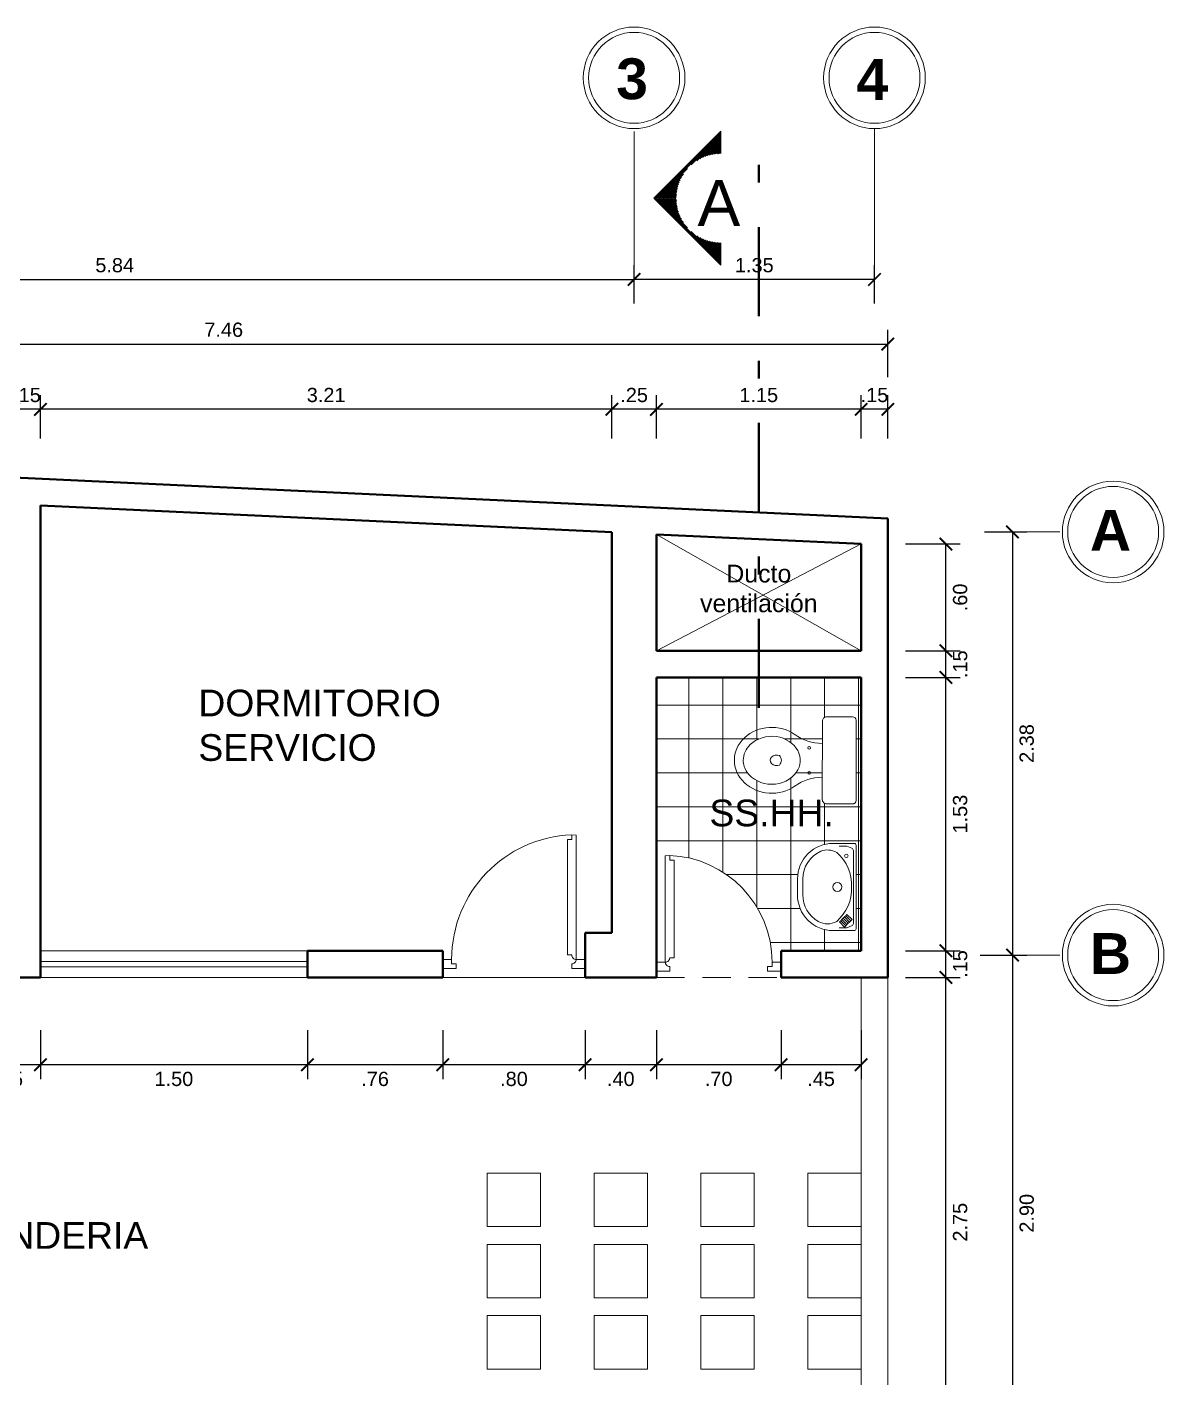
# Model space of a CAD drawing. Header units: millimetres. Extents: x 148 to 249, y 24 to 77.
# Drawn here: x 200.66 to 207.04, y 69.56 to 77.15 of the extents above; entities that cross this region are included whole.
import ezdxf

# ---------------------------------------------------------------- set-up
doc = ezdxf.new("R2010")
doc.units = ezdxf.units.MM
doc.header["$PDMODE"] = 32
doc.linetypes.add('2PAV$0$DASHDOT', pattern=[1, 0.5, -0.25, 0, -0.25])
doc.linetypes.add('HIDDEN2', pattern=[4.7625, 3.175, -1.5875])
doc.layers.get('0').update_dxf_attribs({"lineweight": 0})
doc.layers.get('Defpoints').update_dxf_attribs({"lineweight": 0})
for name, color, linetype, lineweight in [('A-Dims', 22, 'Continuous', 0), ('A-Furniture', 65, 'Continuous', 0), ('A-Hatch', 57, 'Continuous', 0), ('A-Hidden projection', 33, 'HIDDEN2', 0), ('A-Section', 178, '2PAV$0$DASHDOT', 40), ('A-Stair', 53, 'Continuous', 0), ('A-Text', 30, 'Continuous', 30), ('A-Wall', 153, 'Continuous', 40), ('A-Window Glass', 111, 'Continuous', 0), ('muros bajos', 223, 'HIDDEN2', 18), ('P-SANIT', 43, 'Continuous', 0), ('piso', 10, 'Continuous', 0), ('puertas', 40, 'Continuous', 0)]:
    doc.layers.add(name, color=color, linetype=linetype, lineweight=lineweight)
doc.styles.add('ejes', font='swissel.ttf')
doc.styles.add('TEX', font='swissk.ttf', dxfattribs={"height": 0.2})
doc.dimstyles.new('DIM50', dxfattribs={"dimtxt": 0.08, "dimasz": 0.07, "dimexe": 0.08, "dimexo": 0.1, "dimgap": 0.04, "dimtad": 2, "dimzin": 4, "dimdsep": 46, "dimtxsty": 'ejes', "dimblk": 'ARCHTICK', "dimcen": 0.05, "dimadec": 0, "dimazin": 0, "dimtfac": 1, "dimtix": 1, "dimtmove": 0, "dimatfit": 3, "dimfxl": 0.08, "dimarcsym": 0})

# ---------------------------------------------------------------- blocks, each defined once
blk = doc.blocks.new('0D02D')
at = {"layer": 'P-SANIT'}
blk.add_lwpolyline([(0, -0.225), (0, 0.225, -0.414214), (0.02, 0.245), (0.165, 0.245, -0.414214), (0.19, 0.22), (0.19, -0.22, -0.414214), (0.165, -0.245), (0.02, -0.245, -0.414214)], format="xyb", close=True, dxfattribs=at)
for centre in [(0.264, 0.07), (0.264, -0.07)]:
    blk.add_circle(centre, 0.0075, dxfattribs=at)
for centre, radius, start, end in [((0.1937, 0.3446), 0.2496, 269.14599, 307.05921), ((0.457, 0), 0.0372, 134.72312, 225.27688), ((0.1937, -0.3446), 0.2496, 52.94079, 90.85401)]:
    blk.add_arc(centre, radius, start, end, dxfattribs=at)
for centre, major_axis, ratio, start_param, end_param in [((0.474, 0), (0.21, 0), 0.880952, 4.03357, 8.5328), ((0.446, 0), (-0.0364, 0), 0.800032, 1.138877, 5.144308)]:
    blk.add_ellipse(centre, major_axis=major_axis, ratio=ratio, start_param=start_param, end_param=end_param, dxfattribs=at)
blk.add_open_spline([(0.634, 0), (0.634, 0.0316), (0.6204, 0.0636), (0.5599, 0.1221), (0.5025, 0.1406), (0.395, 0.126), (0.3484, 0.0938), (0.307, 0.015), (0.3099, -0.0307), (0.3633, -0.1073), (0.4178, -0.1351), (0.5308, -0.1349), (0.5852, -0.1069), (0.6267, -0.0469), (0.634, -0.0234), (0.634, 0)], degree=3, knots=[0, 0, 0, 0, 0.739089, 0.739089, 1.723657, 1.723657, 2.708224, 2.708224, 3.692791, 3.692791, 4.714314, 4.714314, 5.735837, 5.735837, 6.283185, 6.283185, 6.283185, 6.283185], dxfattribs=at)
blk = doc.blocks.new('0D42D')
at = {"layer": 'P-SANIT'}
blk.add_lwpolyline([(0, -0.235), (0, 0.235, -0.414214), (0.01, 0.245), (0.129, 0.245, -0.414214), (0.329, 0.045), (0.329, -0.045, -0.414214), (0.129, -0.245), (0.01, -0.245, -0.414214)], format="xyb", close=True, dxfattribs=at)
for points in [[(0.095, -0.23), (0.0578, -0.23, -0.091972), (0.0524, -0.229), (0.0246, -0.2183, -0.310416), (0.015, -0.2043), (0.015, 0.2043, -0.310416), (0.0246, 0.2183), (0.0524, 0.229, -0.091972), (0.0578, 0.23), (0.095, 0.23)], [(0.198, 0.2004, 0.236842), (0.1087, 0.1932, 0.231608), (0.025, 0)], [(0.198, 0.2004, -0.296459), (0.299, 0.045), (0.299, -0.045, -0.270992), (0.2123, -0.1932, -0.270992)], [(0.2123, -0.1932, -0.27968), (0.1087, -0.1932, -0.231608), (0.025, 0)]]:
    blk.add_lwpolyline(points, format="xyb", dxfattribs=at)
for points in [[(0.0226, -0.1825), (0.0509, -0.1542), (0.058, -0.1613), (0.0297, -0.1896)], [(0.0297, -0.1896), (0.058, -0.1613), (0.065, -0.1684), (0.0368, -0.1967)], [(0.0368, -0.1967), (0.065, -0.1684), (0.0721, -0.1755), (0.0438, -0.2037)], [(0.0438, -0.2037), (0.0721, -0.1755), (0.0792, -0.1825), (0.0509, -0.2108)], [(0.0509, -0.2108), (0.0792, -0.1825), (0.0863, -0.1896), (0.058, -0.2179)], [(0.058, -0.2179), (0.0863, -0.1896), (0.0933, -0.1967), (0.065, -0.2249)]]:
    blk.add_lwpolyline(points, close=True, dxfattribs=at)
for centre, radius in [((0.055, 0.175), 0.01), ((0.105, 0), 0.025)]:
    blk.add_circle(centre, radius, dxfattribs=at)
blk = doc.blocks.new('P70')
at = {"ltscale": 0.75}
blk.add_lwpolyline([(0.05, 0.025), (0.05, 0.6229), (0.075, 0.6245), (0.075, 0.5979), (0.1, 0.5979), (0.1, 0.05), (0.075, 0.05, -0.414214)], format="xyb", close=True, dxfattribs=at)
blk.add_lwpolyline([(0, 0.025), (0.05, 0.025, 0.414214), (0.075, 0), (0.075, -0.025), (0, -0.025)], format="xyb", dxfattribs=at)
blk.add_lwpolyline([(0.7, 0.025), (0.65, 0.025), (0.65, 0), (0.625, 0), (0.625, -0.025), (0.7, -0.025)], dxfattribs=at)
at = {"color": 9, "ltscale": 0.75}
blk.add_arc((0.05, 0.025), 0.6, 0, 87.61198, dxfattribs=at)
at = {"flags": 3}
blk.add_attdef('COCO', (0, 0), '', height=0.1, dxfattribs=at)
blk = doc.blocks.new('P80')
at = {"ltscale": 0.75}
blk.add_lwpolyline([(0.05, 0.025), (0.05, 0.7232), (0.075, 0.7246), (0.075, 0.6982), (0.1, 0.6982), (0.1, 0.05), (0.075, 0.05, -0.414214)], format="xyb", close=True, dxfattribs=at)
blk.add_lwpolyline([(0, 0.025), (0.05, 0.025, 0.414214), (0.075, 0), (0.075, -0.025), (0, -0.025)], format="xyb", dxfattribs=at)
blk.add_lwpolyline([(0.8, 0.025), (0.75, 0.025), (0.75, 0), (0.725, 0), (0.725, -0.025), (0.8, -0.025)], dxfattribs=at)
at = {"color": 9, "ltscale": 0.75}
blk.add_arc((0.05, 0.025), 0.7, 0, 87.95329, dxfattribs=at)
at = {"flags": 3}
blk.add_attdef('COCO', (0, 0), '', height=0.1, dxfattribs=at)
blk = doc.blocks.new('_ArchTick')
at = {"color": 0, "linetype": 'ByBlock', "const_width": 0.15}
blk.add_lwpolyline([(-0.5, -0.5), (0.5, 0.5)], dxfattribs=at)
blk = doc.blocks.new('*D300')
at = {"layer": 'A-Dims', "color": 0, "lineweight": -2}
for p, q in [((198.0312, 75.1836), (198.0312, 75.4502)), ((205.4912, 75.1836), (205.4912, 75.4502)), ((198.0312, 75.3702), (205.4912, 75.3702))]:
    blk.add_line(p, q, dxfattribs=at)
at = {"layer": 'Defpoints', "color": 0}
for p in [(205.4912, 75.3702), (198.0312, 75.0836), (205.4912, 75.0836)]:
    blk.add_point(p, dxfattribs=at)
at = {"layer": 'A-Dims', "color": 0, "lineweight": -2, "xscale": 0.07, "yscale": 0.07, "zscale": 0.07, "rotation": 180}
blk.add_blockref('_ArchTick', (198.0312, 75.3702), dxfattribs=at)
at = {"layer": 'A-Dims', "color": 0, "lineweight": -2, "xscale": 0.07, "yscale": 0.07, "zscale": 0.07}
blk.add_blockref('_ArchTick', (205.4912, 75.3702), dxfattribs=at)
at = {"layer": 'A-Dims', "color": 0, "insert": (201.7612, 75.4502), "char_height": 0.08, "attachment_point": 5, "style": 'ejes'}
blk.add_mtext('7.46', dxfattribs=at)
blk = doc.blocks.new('*D310')
at = {"layer": 'A-Dims', "color": 0, "lineweight": -2}
for p, q in [((205.5912, 74.2472), (205.8975, 74.2472)), ((205.8175, 73.6472), (205.8175, 74.2472)), ((205.5912, 73.6472), (205.8975, 73.6472))]:
    blk.add_line(p, q, dxfattribs=at)
at = {"layer": 'Defpoints', "color": 0}
for p in [(205.4912, 74.2472), (205.8175, 74.2472), (205.4912, 73.6472)]:
    blk.add_point(p, dxfattribs=at)
at = {"layer": 'A-Dims', "color": 0, "lineweight": -2, "xscale": 0.07, "yscale": 0.07, "zscale": 0.07}
for p, rotation in [((205.8175, 74.2472), 90), ((205.8175, 73.6472), 270)]:
    blk.add_blockref('_ArchTick', p, dxfattribs=dict(at, rotation=rotation))
at = {"layer": 'A-Dims', "color": 0, "insert": (205.8975, 73.9472), "char_height": 0.08, "attachment_point": 5, "rotation": 90, "style": 'ejes'}
blk.add_mtext('.60', dxfattribs=at)
blk = doc.blocks.new('*D311')
at = {"layer": 'A-Dims', "color": 0, "lineweight": -2}
for p, q in [((205.5912, 73.6472), (205.8975, 73.6472)), ((205.8175, 73.4972), (205.8175, 73.6472)), ((205.5912, 73.4972), (205.8975, 73.4972))]:
    blk.add_line(p, q, dxfattribs=at)
at = {"layer": 'Defpoints', "color": 0}
for p in [(205.4912, 73.6472), (205.8175, 73.6472), (205.4912, 73.4972)]:
    blk.add_point(p, dxfattribs=at)
at = {"layer": 'A-Dims', "color": 0, "lineweight": -2, "xscale": 0.07, "yscale": 0.07, "zscale": 0.07}
for p, rotation in [((205.8175, 73.6472), 270), ((205.8175, 73.4972), 90)]:
    blk.add_blockref('_ArchTick', p, dxfattribs=dict(at, rotation=rotation))
at = {"layer": 'A-Dims', "color": 0, "insert": (205.8975, 73.5722), "char_height": 0.08, "attachment_point": 5, "rotation": 90, "style": 'ejes'}
blk.add_mtext('.15', dxfattribs=at)
blk = doc.blocks.new('*D312')
at = {"layer": 'A-Dims', "color": 0, "lineweight": -2}
for p, q in [((205.5912, 73.4972), (205.8975, 73.4972)), ((205.8175, 71.9631), (205.8175, 73.4972)), ((205.5912, 71.9631), (205.8975, 71.9631))]:
    blk.add_line(p, q, dxfattribs=at)
at = {"layer": 'Defpoints', "color": 0}
for p in [(205.4912, 73.4972), (205.8175, 73.4972), (205.4912, 71.9631)]:
    blk.add_point(p, dxfattribs=at)
at = {"layer": 'A-Dims', "color": 0, "lineweight": -2, "xscale": 0.07, "yscale": 0.07, "zscale": 0.07}
for p, rotation in [((205.8175, 73.4972), 90), ((205.8175, 71.9631), 270)]:
    blk.add_blockref('_ArchTick', p, dxfattribs=dict(at, rotation=rotation))
at = {"layer": 'A-Dims', "color": 0, "insert": (205.8975, 72.7301), "char_height": 0.08, "attachment_point": 5, "rotation": 90, "style": 'ejes'}
blk.add_mtext('1.53', dxfattribs=at)
blk = doc.blocks.new('*D313')
at = {"layer": 'A-Dims', "color": 0, "lineweight": -2}
for p, q in [((205.5912, 71.9631), (205.8975, 71.9631)), ((205.8175, 71.8131), (205.8175, 71.9631)), ((205.5912, 71.8131), (205.8975, 71.8131))]:
    blk.add_line(p, q, dxfattribs=at)
at = {"layer": 'Defpoints', "color": 0}
for p in [(205.4912, 71.9631), (205.8175, 71.9631), (205.4912, 71.8131)]:
    blk.add_point(p, dxfattribs=at)
at = {"layer": 'A-Dims', "color": 0, "lineweight": -2, "xscale": 0.07, "yscale": 0.07, "zscale": 0.07}
for p, rotation in [((205.8175, 71.9631), 270), ((205.8175, 71.8131), 90)]:
    blk.add_blockref('_ArchTick', p, dxfattribs=dict(at, rotation=rotation))
at = {"layer": 'A-Dims', "color": 0, "insert": (205.8975, 71.8881), "char_height": 0.08, "attachment_point": 5, "rotation": 90, "style": 'ejes'}
blk.add_mtext('.15', dxfattribs=at)
blk = doc.blocks.new('*D314')
at = {"layer": 'A-Dims', "color": 0, "lineweight": -2}
for p, q in [((205.5912, 71.8131), (205.8975, 71.8131)), ((205.8175, 69.0631), (205.8175, 71.8131)), ((205.5912, 69.0631), (205.8975, 69.0631))]:
    blk.add_line(p, q, dxfattribs=at)
at = {"layer": 'Defpoints', "color": 0}
for p in [(205.4912, 71.8131), (205.8175, 71.8131), (205.4912, 69.0631)]:
    blk.add_point(p, dxfattribs=at)
at = {"layer": 'A-Dims', "color": 0, "lineweight": -2, "xscale": 0.07, "yscale": 0.07, "zscale": 0.07}
for p, rotation in [((205.8175, 71.8131), 90), ((205.8175, 69.0631), 270)]:
    blk.add_blockref('_ArchTick', p, dxfattribs=dict(at, rotation=rotation))
at = {"layer": 'A-Dims', "color": 0, "insert": (205.8975, 70.4381), "char_height": 0.08, "attachment_point": 5, "rotation": 90, "style": 'ejes'}
blk.add_mtext('2.75', dxfattribs=at)
blk = doc.blocks.new('*D516')
at = {"layer": 'A-Dims', "color": 0, "lineweight": -2}
for p, q in [((200.5812, 74.8403), (200.5812, 75.0836)), ((200.7312, 74.8403), (200.7312, 75.0836)), ((200.7312, 75.0036), (200.5812, 75.0036))]:
    blk.add_line(p, q, dxfattribs=at)
at = {"layer": 'Defpoints', "color": 0}
for p in [(200.5812, 75.0036), (200.5812, 74.7403), (200.7312, 74.7403)]:
    blk.add_point(p, dxfattribs=at)
at = {"layer": 'A-Dims', "color": 0, "lineweight": -2, "xscale": 0.07, "yscale": 0.07, "zscale": 0.07}
blk.add_blockref('_ArchTick', (200.5812, 75.0036), dxfattribs=at)
at = {"layer": 'A-Dims', "color": 0, "lineweight": -2, "xscale": 0.07, "yscale": 0.07, "zscale": 0.07, "rotation": 180}
blk.add_blockref('_ArchTick', (200.7312, 75.0036), dxfattribs=at)
at = {"layer": 'A-Dims', "color": 0, "insert": (200.6562, 75.0836), "char_height": 0.08, "attachment_point": 5, "style": 'ejes'}
blk.add_mtext('.15', dxfattribs=at)
blk = doc.blocks.new('*D517')
at = {"layer": 'A-Dims', "color": 0, "lineweight": -2}
for p, q in [((200.7312, 74.8403), (200.7312, 75.0836)), ((203.9412, 74.8403), (203.9412, 75.0836)), ((203.9412, 75.0036), (200.7312, 75.0036))]:
    blk.add_line(p, q, dxfattribs=at)
at = {"layer": 'Defpoints', "color": 0}
for p in [(200.7312, 75.0036), (200.7312, 74.7403), (203.9412, 74.7403)]:
    blk.add_point(p, dxfattribs=at)
at = {"layer": 'A-Dims', "color": 0, "lineweight": -2, "xscale": 0.07, "yscale": 0.07, "zscale": 0.07, "rotation": 180}
blk.add_blockref('_ArchTick', (200.7312, 75.0036), dxfattribs=at)
at = {"layer": 'A-Dims', "color": 0, "lineweight": -2, "xscale": 0.07, "yscale": 0.07, "zscale": 0.07}
blk.add_blockref('_ArchTick', (203.9412, 75.0036), dxfattribs=at)
at = {"layer": 'A-Dims', "color": 0, "insert": (202.3362, 75.0836), "char_height": 0.08, "attachment_point": 5, "style": 'ejes'}
blk.add_mtext('3.21', dxfattribs=at)
blk = doc.blocks.new('*D518')
at = {"layer": 'A-Dims', "color": 0, "lineweight": -2}
for p, q in [((204.1912, 74.8403), (204.1912, 75.0836)), ((205.3412, 74.8403), (205.3412, 75.0836)), ((205.3412, 75.0036), (204.1912, 75.0036))]:
    blk.add_line(p, q, dxfattribs=at)
at = {"layer": 'Defpoints', "color": 0}
for p in [(204.1912, 75.0036), (204.1912, 74.7403), (205.3412, 74.7403)]:
    blk.add_point(p, dxfattribs=at)
at = {"layer": 'A-Dims', "color": 0, "lineweight": -2, "xscale": 0.07, "yscale": 0.07, "zscale": 0.07, "rotation": 180}
blk.add_blockref('_ArchTick', (204.1912, 75.0036), dxfattribs=at)
at = {"layer": 'A-Dims', "color": 0, "lineweight": -2, "xscale": 0.07, "yscale": 0.07, "zscale": 0.07}
blk.add_blockref('_ArchTick', (205.3412, 75.0036), dxfattribs=at)
at = {"layer": 'A-Dims', "color": 0, "insert": (204.7662, 75.0836), "char_height": 0.08, "attachment_point": 5, "style": 'ejes'}
blk.add_mtext('1.15', dxfattribs=at)
blk = doc.blocks.new('*D519')
at = {"layer": 'A-Dims', "color": 0, "lineweight": -2}
for p, q in [((205.3412, 74.8403), (205.3412, 75.0836)), ((205.4912, 74.8403), (205.4912, 75.0836)), ((205.4912, 75.0036), (205.3412, 75.0036))]:
    blk.add_line(p, q, dxfattribs=at)
at = {"layer": 'Defpoints', "color": 0}
for p in [(205.3412, 75.0036), (205.3412, 74.7403), (205.4912, 74.7403)]:
    blk.add_point(p, dxfattribs=at)
at = {"layer": 'A-Dims', "color": 0, "lineweight": -2, "xscale": 0.07, "yscale": 0.07, "zscale": 0.07}
blk.add_blockref('_ArchTick', (205.3412, 75.0036), dxfattribs=at)
at = {"layer": 'A-Dims', "color": 0, "lineweight": -2, "xscale": 0.07, "yscale": 0.07, "zscale": 0.07, "rotation": 180}
blk.add_blockref('_ArchTick', (205.4912, 75.0036), dxfattribs=at)
at = {"layer": 'A-Dims', "color": 0, "insert": (205.4162, 75.0836), "char_height": 0.08, "attachment_point": 5, "style": 'ejes'}
blk.add_mtext('.15', dxfattribs=at)
blk = doc.blocks.new('*D520')
at = {"layer": 'A-Dims', "color": 0, "lineweight": -2}
for p, q in [((203.9412, 74.9403), (203.9412, 75.0836)), ((204.1912, 74.9403), (204.1912, 75.0836)), ((204.1912, 75.0036), (203.9412, 75.0036))]:
    blk.add_line(p, q, dxfattribs=at)
at = {"layer": 'Defpoints', "color": 0}
for p in [(203.9412, 75.0036), (203.9412, 74.8403), (204.1912, 74.8403)]:
    blk.add_point(p, dxfattribs=at)
at = {"layer": 'A-Dims', "color": 0, "lineweight": -2, "xscale": 0.07, "yscale": 0.07, "zscale": 0.07, "rotation": 180}
blk.add_blockref('_ArchTick', (203.9412, 75.0036), dxfattribs=at)
at = {"layer": 'A-Dims', "color": 0, "lineweight": -2, "xscale": 0.07, "yscale": 0.07, "zscale": 0.07}
blk.add_blockref('_ArchTick', (204.1912, 75.0036), dxfattribs=at)
at = {"layer": 'A-Dims', "color": 0, "insert": (204.0662, 75.0836), "char_height": 0.08, "attachment_point": 5, "style": 'ejes'}
blk.add_mtext('.25', dxfattribs=at)
blk = doc.blocks.new('*D531')
at = {"layer": 'A-Dims', "color": 0, "lineweight": -2}
for p, q in [((200.3812, 71.5165), (200.3812, 71.2423)), ((200.7312, 71.5165), (200.7312, 71.2423)), ((200.7312, 71.3223), (200.3812, 71.3223))]:
    blk.add_line(p, q, dxfattribs=at)
at = {"layer": 'Defpoints', "color": 0}
for p in [(200.3812, 71.6165), (200.7312, 71.6165), (200.3812, 71.3223)]:
    blk.add_point(p, dxfattribs=at)
at = {"layer": 'A-Dims', "color": 0, "lineweight": -2, "xscale": 0.07, "yscale": 0.07, "zscale": 0.07, "rotation": 180}
blk.add_blockref('_ArchTick', (200.3812, 71.3223), dxfattribs=at)
at = {"layer": 'A-Dims', "color": 0, "lineweight": -2, "xscale": 0.07, "yscale": 0.07, "zscale": 0.07}
blk.add_blockref('_ArchTick', (200.7312, 71.3223), dxfattribs=at)
at = {"layer": 'A-Dims', "color": 0, "insert": (200.5562, 71.2423), "char_height": 0.08, "attachment_point": 5, "style": 'ejes'}
blk.add_mtext('.35', dxfattribs=at)
blk = doc.blocks.new('*D532')
at = {"layer": 'A-Dims', "color": 0, "lineweight": -2}
for p, q in [((200.7312, 71.5165), (200.7312, 71.2423)), ((202.2312, 71.5165), (202.2312, 71.2423)), ((202.2312, 71.3223), (200.7312, 71.3223))]:
    blk.add_line(p, q, dxfattribs=at)
at = {"layer": 'Defpoints', "color": 0}
for p in [(200.7312, 71.6165), (202.2312, 71.6165), (200.7312, 71.3223)]:
    blk.add_point(p, dxfattribs=at)
at = {"layer": 'A-Dims', "color": 0, "lineweight": -2, "xscale": 0.07, "yscale": 0.07, "zscale": 0.07, "rotation": 180}
blk.add_blockref('_ArchTick', (200.7312, 71.3223), dxfattribs=at)
at = {"layer": 'A-Dims', "color": 0, "lineweight": -2, "xscale": 0.07, "yscale": 0.07, "zscale": 0.07}
blk.add_blockref('_ArchTick', (202.2312, 71.3223), dxfattribs=at)
at = {"layer": 'A-Dims', "color": 0, "insert": (201.4812, 71.2423), "char_height": 0.08, "attachment_point": 5, "style": 'ejes'}
blk.add_mtext('1.50', dxfattribs=at)
blk = doc.blocks.new('*D533')
at = {"layer": 'A-Dims', "color": 0, "lineweight": -2}
for p, q in [((202.2312, 71.5165), (202.2312, 71.2423)), ((202.9912, 71.5165), (202.9912, 71.2423)), ((202.9912, 71.3223), (202.2312, 71.3223))]:
    blk.add_line(p, q, dxfattribs=at)
at = {"layer": 'Defpoints', "color": 0}
for p in [(202.2312, 71.6165), (202.9912, 71.6165), (202.2312, 71.3223)]:
    blk.add_point(p, dxfattribs=at)
at = {"layer": 'A-Dims', "color": 0, "lineweight": -2, "xscale": 0.07, "yscale": 0.07, "zscale": 0.07, "rotation": 180}
blk.add_blockref('_ArchTick', (202.2312, 71.3223), dxfattribs=at)
at = {"layer": 'A-Dims', "color": 0, "lineweight": -2, "xscale": 0.07, "yscale": 0.07, "zscale": 0.07}
blk.add_blockref('_ArchTick', (202.9912, 71.3223), dxfattribs=at)
at = {"layer": 'A-Dims', "color": 0, "insert": (202.6112, 71.2423), "char_height": 0.08, "attachment_point": 5, "style": 'ejes'}
blk.add_mtext('.76', dxfattribs=at)
blk = doc.blocks.new('*D534')
at = {"layer": 'A-Dims', "color": 0, "lineweight": -2}
for p, q in [((202.9912, 71.5165), (202.9912, 71.2423)), ((203.7912, 71.5165), (203.7912, 71.2423)), ((203.7912, 71.3223), (202.9912, 71.3223))]:
    blk.add_line(p, q, dxfattribs=at)
at = {"layer": 'Defpoints', "color": 0}
for p in [(202.9912, 71.6165), (203.7912, 71.6165), (202.9912, 71.3223)]:
    blk.add_point(p, dxfattribs=at)
at = {"layer": 'A-Dims', "color": 0, "lineweight": -2, "xscale": 0.07, "yscale": 0.07, "zscale": 0.07, "rotation": 180}
blk.add_blockref('_ArchTick', (202.9912, 71.3223), dxfattribs=at)
at = {"layer": 'A-Dims', "color": 0, "lineweight": -2, "xscale": 0.07, "yscale": 0.07, "zscale": 0.07}
blk.add_blockref('_ArchTick', (203.7912, 71.3223), dxfattribs=at)
at = {"layer": 'A-Dims', "color": 0, "insert": (203.3912, 71.2423), "char_height": 0.08, "attachment_point": 5, "style": 'ejes'}
blk.add_mtext('.80', dxfattribs=at)
blk = doc.blocks.new('*D535')
at = {"layer": 'A-Dims', "color": 0, "lineweight": -2}
for p, q in [((203.7912, 71.5165), (203.7912, 71.2423)), ((204.1912, 71.5165), (204.1912, 71.2423)), ((204.1912, 71.3223), (203.7912, 71.3223))]:
    blk.add_line(p, q, dxfattribs=at)
at = {"layer": 'Defpoints', "color": 0}
for p in [(203.7912, 71.6165), (204.1912, 71.6165), (203.7912, 71.3223)]:
    blk.add_point(p, dxfattribs=at)
at = {"layer": 'A-Dims', "color": 0, "lineweight": -2, "xscale": 0.07, "yscale": 0.07, "zscale": 0.07, "rotation": 180}
blk.add_blockref('_ArchTick', (203.7912, 71.3223), dxfattribs=at)
at = {"layer": 'A-Dims', "color": 0, "lineweight": -2, "xscale": 0.07, "yscale": 0.07, "zscale": 0.07}
blk.add_blockref('_ArchTick', (204.1912, 71.3223), dxfattribs=at)
at = {"layer": 'A-Dims', "color": 0, "insert": (203.9912, 71.2423), "char_height": 0.08, "attachment_point": 5, "style": 'ejes'}
blk.add_mtext('.40', dxfattribs=at)
blk = doc.blocks.new('*D536')
at = {"layer": 'A-Dims', "color": 0, "lineweight": -2}
for p, q in [((204.1912, 71.5165), (204.1912, 71.2423)), ((204.8912, 71.5165), (204.8912, 71.2423)), ((204.8912, 71.3223), (204.1912, 71.3223))]:
    blk.add_line(p, q, dxfattribs=at)
at = {"layer": 'Defpoints', "color": 0}
for p in [(204.1912, 71.6165), (204.8912, 71.6165), (204.1912, 71.3223)]:
    blk.add_point(p, dxfattribs=at)
at = {"layer": 'A-Dims', "color": 0, "lineweight": -2, "xscale": 0.07, "yscale": 0.07, "zscale": 0.07, "rotation": 180}
blk.add_blockref('_ArchTick', (204.1912, 71.3223), dxfattribs=at)
at = {"layer": 'A-Dims', "color": 0, "lineweight": -2, "xscale": 0.07, "yscale": 0.07, "zscale": 0.07}
blk.add_blockref('_ArchTick', (204.8912, 71.3223), dxfattribs=at)
at = {"layer": 'A-Dims', "color": 0, "insert": (204.5412, 71.2423), "char_height": 0.08, "attachment_point": 5, "style": 'ejes'}
blk.add_mtext('.70', dxfattribs=at)
blk = doc.blocks.new('*D537')
at = {"layer": 'A-Dims', "color": 0, "lineweight": -2}
for p, q in [((204.8912, 71.5165), (204.8912, 71.2423)), ((205.3412, 71.5165), (205.3412, 71.2423)), ((205.3412, 71.3223), (204.8912, 71.3223))]:
    blk.add_line(p, q, dxfattribs=at)
at = {"layer": 'Defpoints', "color": 0}
for p in [(204.8912, 71.6165), (205.3412, 71.6165), (204.8912, 71.3223)]:
    blk.add_point(p, dxfattribs=at)
at = {"layer": 'A-Dims', "color": 0, "lineweight": -2, "xscale": 0.07, "yscale": 0.07, "zscale": 0.07, "rotation": 180}
blk.add_blockref('_ArchTick', (204.8912, 71.3223), dxfattribs=at)
at = {"layer": 'A-Dims', "color": 0, "lineweight": -2, "xscale": 0.07, "yscale": 0.07, "zscale": 0.07}
blk.add_blockref('_ArchTick', (205.3412, 71.3223), dxfattribs=at)
at = {"layer": 'A-Dims', "color": 0, "insert": (205.1162, 71.2423), "char_height": 0.08, "attachment_point": 5, "style": 'ejes'}
blk.add_mtext('.45', dxfattribs=at)
blk = doc.blocks.new('*D572')
at = {"layer": 'A-Dims', "color": 0, "lineweight": -2}
for p, q in [((206.0102, 71.9381), (206.2716, 71.9381)), ((206.1916, 71.9381), (206.1916, 69.0381)), ((206.0102, 69.0381), (206.2716, 69.0381))]:
    blk.add_line(p, q, dxfattribs=at)
at = {"layer": 'Defpoints', "color": 0}
for p in [(205.9102, 71.9381), (205.9102, 69.0381), (206.1916, 69.0381)]:
    blk.add_point(p, dxfattribs=at)
at = {"layer": 'A-Dims', "color": 0, "lineweight": -2, "xscale": 0.07, "yscale": 0.07, "zscale": 0.07}
for p, rotation in [((206.1916, 71.9381), 90), ((206.1916, 69.0381), 270)]:
    blk.add_blockref('_ArchTick', p, dxfattribs=dict(at, rotation=rotation))
at = {"layer": 'A-Dims', "color": 0, "insert": (206.2716, 70.4881), "char_height": 0.08, "attachment_point": 5, "rotation": 90, "style": 'ejes'}
blk.add_mtext('2.90', dxfattribs=at)
blk = doc.blocks.new('*D573')
at = {"layer": 'A-Dims', "color": 0, "lineweight": -2}
for p, q in [((206.035, 74.3152), (206.2716, 74.3152)), ((206.1916, 74.3152), (206.1916, 71.9381)), ((206.035, 71.9381), (206.2716, 71.9381))]:
    blk.add_line(p, q, dxfattribs=at)
at = {"layer": 'Defpoints', "color": 0}
for p in [(205.935, 74.3152), (205.935, 71.9381), (206.1916, 71.9381)]:
    blk.add_point(p, dxfattribs=at)
at = {"layer": 'A-Dims', "color": 0, "lineweight": -2, "xscale": 0.07, "yscale": 0.07, "zscale": 0.07}
for p, rotation in [((206.1916, 74.3152), 90), ((206.1916, 71.9381), 270)]:
    blk.add_blockref('_ArchTick', p, dxfattribs=dict(at, rotation=rotation))
at = {"layer": 'A-Dims', "color": 0, "insert": (206.2716, 73.1267), "char_height": 0.08, "attachment_point": 5, "rotation": 90, "style": 'ejes'}
blk.add_mtext('2.38', dxfattribs=at)
blk = doc.blocks.new('*D570')
at = {"layer": 'A-Dims', "color": 0, "lineweight": -2}
for p, q in [((198.2312, 75.5972), (198.2312, 75.8126)), ((204.0662, 75.5972), (204.0662, 75.8126)), ((198.2312, 75.7326), (204.0662, 75.7326))]:
    blk.add_line(p, q, dxfattribs=at)
at = {"layer": 'Defpoints', "color": 0}
for p in [(204.0662, 75.7326), (198.2312, 75.4972), (204.0662, 75.4972)]:
    blk.add_point(p, dxfattribs=at)
at = {"layer": 'A-Dims', "color": 0, "lineweight": -2, "xscale": 0.07, "yscale": 0.07, "zscale": 0.07, "rotation": 180}
blk.add_blockref('_ArchTick', (198.2312, 75.7326), dxfattribs=at)
at = {"layer": 'A-Dims', "color": 0, "lineweight": -2, "xscale": 0.07, "yscale": 0.07, "zscale": 0.07}
blk.add_blockref('_ArchTick', (204.0662, 75.7326), dxfattribs=at)
at = {"layer": 'A-Dims', "color": 0, "insert": (201.1487, 75.8126), "char_height": 0.08, "attachment_point": 5, "style": 'ejes'}
blk.add_mtext('5.84', dxfattribs=at)
blk = doc.blocks.new('*D571')
at = {"layer": 'A-Dims', "color": 0, "lineweight": -2}
for p, q in [((204.0662, 75.5972), (204.0662, 75.8126)), ((205.4162, 75.5972), (205.4162, 75.8126)), ((205.4162, 75.7326), (204.0662, 75.7326))]:
    blk.add_line(p, q, dxfattribs=at)
at = {"layer": 'Defpoints', "color": 0}
for p in [(204.0662, 75.7326), (204.0662, 75.4972), (205.4162, 75.4972)]:
    blk.add_point(p, dxfattribs=at)
at = {"layer": 'A-Dims', "color": 0, "lineweight": -2, "xscale": 0.07, "yscale": 0.07, "zscale": 0.07, "rotation": 180}
blk.add_blockref('_ArchTick', (204.0662, 75.7326), dxfattribs=at)
at = {"layer": 'A-Dims', "color": 0, "lineweight": -2, "xscale": 0.07, "yscale": 0.07, "zscale": 0.07}
blk.add_blockref('_ArchTick', (205.4162, 75.7326), dxfattribs=at)
at = {"layer": 'A-Dims', "color": 0, "insert": (204.7412, 75.8126), "char_height": 0.08, "attachment_point": 5, "style": 'ejes'}
blk.add_mtext('1.35', dxfattribs=at)

msp = doc.modelspace()

# ---------------------------------------------------------------- hatches: boundary and pattern name
at = {"layer": 'A-Hatch'}
h = msp.add_hatch(dxfattribs=at)
h.set_pattern_fill('ANSI37,_O', color=256, scale=0.06, angle=45)
h.set_pattern_definition([(90, (6.2539, 0), (-0.1905, 4e-17), []), (180, (6.2539, 0), (-4e-17, -0.1905), [])])
h.paths.add_polyline_path([(204.1912, 72.4935), (204.2912, 72.4997), (204.2912, 72.4966, -0.389983), (204.8412, 71.8987), (204.8912, 71.8987), (204.8912, 71.9631), (205.3412, 71.9631), (205.3412, 73.4972), (204.1912, 73.4972)])
edge = h.paths.add_edge_path(flags=16)
edge.add_arc((205.1198, 73.3767), 0.2496, 236.58669, 237.20776)
edge.add_ellipse((204.8392, 73.0324), major_axis=(-0.21, 0.0002), ratio=0.880952, start_angle=-128.89345, end_angle=-128.19711)
edge = h.paths.add_edge_path(flags=16)
edge.add_spline(control_points=[(204.6792, 73.0325), (204.6792, 73.0641), (204.6928, 73.0961), (204.7534, 73.1546), (204.8108, 73.173), (204.9183, 73.1583), (204.9649, 73.1261), (205.0062, 73.0472), (205.0032, 73.0015), (204.9497, 72.925), (204.8952, 72.8972), (204.7822, 72.8975), (204.7279, 72.9256), (204.6864, 72.9856), (204.6791, 73.0091), (204.6792, 73.0325)], knot_values=[0, 0, 0, 0, 0.739089, 0.739089, 1.723657, 1.723657, 2.708224, 2.708224, 3.692791, 3.692791, 4.714314, 4.714314, 5.735837, 5.735837, 6.283185, 6.283185, 6.283185, 6.283185], degree=3, periodic=0)
edge = h.paths.add_edge_path(flags=0)
edge.add_arc((204.8562, 73.0324), 0.0372, 314.66425, 405.21802)
edge.add_ellipse((204.8671, 73.0323), major_axis=(-0.0364, 0), ratio=0.800032, start_angle=-114.74713, end_angle=114.74713)
h.paths.add_polyline_path([(205.1234, 73.2771), (205.3134, 73.2769), (205.3129, 72.7869), (205.1229, 72.7871)], flags=16)
h.paths.add_polyline_path([(205.184, 72.5659), (205.313, 72.5658), (205.3125, 72.0758), (205.1835, 72.0759, -0.414214), (204.9837, 72.2761), (204.9838, 72.3661, -0.414214)], flags=16)
h.paths.add_polyline_path([(205.2976, 72.1165), (205.2976, 72.1165), (205.2976, 72.1165, -0.0007)], flags=0)
h.paths.add_polyline_path([(205.1006, 72.5142, -0.27968), (205.2042, 72.5141, -0.231608), (205.2878, 72.3208, -0.157036), (205.2491, 72.1792), (205.29, 72.1383), (205.2616, 72.11), (205.2475, 72.0959), (205.211, 72.1325, -0.303009), (205.1002, 72.1278, -0.270992), (205.0137, 72.2761), (205.0138, 72.3661, -0.270992)], flags=0)
h.paths.add_polyline_path([(205.2475, 72.1525), (205.2758, 72.1242), (205.2546, 72.103), (205.2263, 72.1313), (205.2334, 72.1383)], flags=0)

# ---------------------------------------------------------------- linework, layer by layer
at = {"layer": 'A-Dims'}
for p, q in [((204.0662, 75.8126), (204.0662, 76.5649)), ((205.4162, 75.8126), (205.4162, 76.58)), ((206.2716, 74.3152), (206.4564, 74.3152)), ((206.2716, 71.9381), (206.4564, 71.9381))]:
    msp.add_line(p, q, dxfattribs=at)
for centre, radius in [((204.0662, 76.8654), 0.2854), ((204.0662, 76.8654), 0.2554), ((205.4162, 76.8654), 0.2854), ((205.4162, 76.8654), 0.2554), ((206.7568, 74.3152), 0.2854), ((206.7568, 74.3152), 0.2554), ((206.7568, 71.9381), 0.2854), ((206.7568, 71.9381), 0.2554)]:
    msp.add_circle(centre, radius, dxfattribs=at)
at = {"layer": 'A-Furniture'}
msp.add_line((202.9912, 71.8131), (203.7912, 71.8131), dxfattribs=at)
at = {"layer": 'A-Hidden projection', "ltscale": 0.05}
msp.add_line((204.1912, 71.8131), (204.8912, 71.8131), dxfattribs=at)
at = {"layer": 'A-Section', "color": 2}
msp.add_lwpolyline([(204.7662, 73.3268), (204.7662, 76.5995)], dxfattribs=at)
at = {"layer": 'A-Stair', "color": 53}
for p, q in [((204.1912, 74.3011), (205.3412, 73.6472)), ((204.1912, 73.6472), (205.3412, 74.2472)), ((198.4312, 71.8131), (200.7312, 71.8131)), ((205.3412, 66.9131), (205.3412, 71.8131)), ((205.4912, 64.0403), (205.4912, 71.8131))]:
    msp.add_line(p, q, dxfattribs=at)
at = {"layer": 'A-Stair', "color": 23}
for points in [[(203.5412, 70.4131), (203.2412, 70.4131), (203.2412, 70.7131), (203.5412, 70.7131)], [(204.1412, 70.4131), (203.8412, 70.4131), (203.8412, 70.7131), (204.1412, 70.7131)], [(204.7412, 70.4131), (204.4412, 70.4131), (204.4412, 70.7131), (204.7412, 70.7131)], [(205.3412, 70.4131), (205.0412, 70.4131), (205.0412, 70.7131), (205.3412, 70.7131)], [(203.5412, 70.0131), (203.2412, 70.0131), (203.2412, 70.3131), (203.5412, 70.3131)], [(204.1412, 70.0131), (203.8412, 70.0131), (203.8412, 70.3131), (204.1412, 70.3131)], [(204.7412, 70.0131), (204.4412, 70.0131), (204.4412, 70.3131), (204.7412, 70.3131)], [(205.3412, 70.0131), (205.0412, 70.0131), (205.0412, 70.3131), (205.3412, 70.3131)], [(203.5412, 69.6131), (203.2412, 69.6131), (203.2412, 69.9131), (203.5412, 69.9131)], [(204.1412, 69.6131), (203.8412, 69.6131), (203.8412, 69.9131), (204.1412, 69.9131)], [(204.7412, 69.6131), (204.4412, 69.6131), (204.4412, 69.9131), (204.7412, 69.9131)], [(205.3412, 69.6131), (205.0412, 69.6131), (205.0412, 69.9131), (205.3412, 69.9131)]]:
    msp.add_lwpolyline(points, close=True, dxfattribs=at)
at = {"layer": 'A-Wall'}
for p, q in [((200.5816, 74.6207), (205.4912, 74.3903)), ((200.7312, 74.4635), (203.9412, 74.3129)), ((200.7312, 74.4635), (200.7312, 71.8131)), ((205.4912, 71.8131), (205.4912, 74.3903)), ((203.9412, 72.0631), (203.9412, 74.3129)), ((204.1912, 73.6472), (204.1912, 74.3011)), ((204.1912, 74.3011), (205.3412, 74.2472)), ((205.3412, 73.6472), (205.3412, 74.2472)), ((205.3412, 73.6472), (204.1912, 73.6472)), ((204.1912, 71.8131), (204.1912, 73.4972)), ((205.3412, 73.4972), (204.1912, 73.4972)), ((205.3412, 71.9631), (205.3412, 73.4972)), ((203.7912, 72.0631), (203.7912, 71.8131)), ((203.7912, 72.0631), (203.9412, 72.0631)), ((202.2312, 71.9631), (202.2312, 71.8131)), ((202.2312, 71.9631), (202.9912, 71.9631)), ((202.9912, 71.8131), (202.9912, 71.9631)), ((204.8912, 71.8131), (204.8912, 71.9631)), ((204.8912, 71.9631), (205.3412, 71.9631)), ((200.3812, 71.8131), (200.7312, 71.8131)), ((202.2312, 71.8131), (202.9912, 71.8131)), ((203.7912, 71.8131), (204.1912, 71.8131)), ((204.8912, 71.8131), (205.4912, 71.8131))]:
    msp.add_line(p, q, dxfattribs=at)
at = {"layer": 'A-Window Glass'}
for p, q in [((200.7312, 71.9031), (202.2312, 71.9031)), ((200.7312, 71.8731), (202.2312, 71.8731))]:
    msp.add_line(p, q, dxfattribs=at)
at = {"layer": 'muros bajos'}
for p, q in [((200.7312, 71.9631), (202.2312, 71.9631)), ((200.7312, 71.8131), (202.2312, 71.8131))]:
    msp.add_line(p, q, dxfattribs=at)
at = {"layer": 'piso', "color": 106}
for p, q in [((204.1777, 76.1893), (204.5536, 76.5652)), ((204.5536, 76.5652), (204.5536, 76.4399)), ((204.5536, 76.5579), (204.185, 76.1893)), ((204.5536, 76.5505), (204.1924, 76.1893)), ((204.5536, 76.5431), (204.3867, 76.3762)), ((204.5536, 76.5358), (204.4177, 76.3999)), ((204.5536, 76.5284), (204.4357, 76.4104)), ((204.5536, 76.521), (204.4502, 76.4176)), ((204.5536, 76.5136), (204.4629, 76.4229)), ((204.5536, 76.5062), (204.4745, 76.4271)), ((204.5536, 76.4988), (204.4852, 76.4304)), ((204.5536, 76.4915), (204.4952, 76.433)), ((204.5536, 76.4841), (204.5046, 76.4351)), ((204.5536, 76.4767), (204.5136, 76.4367)), ((204.5536, 76.4693), (204.5223, 76.4379)), ((204.5536, 76.4619), (204.5305, 76.4388)), ((204.5536, 76.4546), (204.5385, 76.4395)), ((204.5536, 76.4472), (204.5463, 76.4398)), ((204.3667, 76.3562), (204.1998, 76.1893)), ((204.3431, 76.3252), (204.2072, 76.1893)), ((204.3325, 76.3073), (204.2146, 76.1893)), ((204.3254, 76.2927), (204.222, 76.1893)), ((204.32, 76.28), (204.2293, 76.1893)), ((204.3159, 76.2685), (204.2367, 76.1893)), ((204.3126, 76.2578), (204.2441, 76.1893)), ((204.5536, 75.8134), (204.1777, 76.1893)), ((204.5536, 75.8207), (204.185, 76.1893)), ((204.5536, 75.8281), (204.1924, 76.1893)), ((204.3667, 76.0224), (204.1998, 76.1893)), ((204.3431, 76.0534), (204.2072, 76.1893)), ((204.3325, 76.0713), (204.2146, 76.1893)), ((204.3254, 76.0859), (204.222, 76.1893)), ((204.32, 76.0986), (204.2293, 76.1893)), ((204.3159, 76.1102), (204.2367, 76.1893)), ((204.3126, 76.1208), (204.2441, 76.1893)), ((204.31, 76.2478), (204.2515, 76.1893)), ((204.31, 76.1309), (204.2515, 76.1893)), ((204.3079, 76.2383), (204.2589, 76.1893)), ((204.3079, 76.1403), (204.2589, 76.1893)), ((204.3062, 76.2293), (204.2663, 76.1893)), ((204.3062, 76.1493), (204.2663, 76.1893)), ((204.305, 76.2207), (204.2736, 76.1893)), ((204.305, 76.1579), (204.2736, 76.1893)), ((204.3041, 76.2124), (204.281, 76.1893)), ((204.3041, 76.1662), (204.281, 76.1893)), ((204.3035, 76.2044), (204.2884, 76.1893)), ((204.3035, 76.1742), (204.2884, 76.1893)), ((204.3031, 76.1967), (204.2958, 76.1893)), ((204.3031, 76.182), (204.2958, 76.1893)), ((204.5536, 75.8355), (204.3867, 76.0024)), ((204.5536, 75.8429), (204.4177, 75.9788)), ((204.5536, 75.8503), (204.4357, 75.9682)), ((204.5536, 75.8576), (204.4502, 75.9611)), ((204.5536, 75.865), (204.4629, 75.9557)), ((204.5536, 75.8724), (204.4745, 75.9516)), ((204.5536, 75.8798), (204.4852, 75.9483)), ((204.5536, 75.8872), (204.4952, 75.9456)), ((204.5536, 75.8946), (204.5046, 75.9436)), ((204.5536, 75.9019), (204.5136, 75.9419)), ((204.5536, 75.9093), (204.5223, 75.9407)), ((204.5536, 75.9167), (204.5305, 75.9398)), ((204.5536, 75.9241), (204.5385, 75.9392)), ((204.5536, 75.9315), (204.5463, 75.9388)), ((204.5536, 75.9387), (204.5536, 75.8134))]:
    msp.add_line(p, q, dxfattribs=at)

# ---------------------------------------------------------------- block references
at = {"layer": 'P-SANIT', "xscale": -1}
for name, p, rotation in [('0D02D', (205.3132, 73.0319), 359.9411362916021), ('0D42D', (205.3128, 72.3208), 359.9411362916086)]:
    msp.add_blockref(name, p, dxfattribs=dict(at, rotation=rotation))
at = {"layer": 'puertas', "xscale": -1}
msp.add_blockref('P80', (203.7912, 71.8888), dxfattribs=at)
at = {"layer": 'puertas'}
msp.add_blockref('P70', (204.1912, 71.8737), dxfattribs=at)

# ---------------------------------------------------------------- texts
at = {"layer": 'A-Dims', "char_height": 0.2295, "width": 0.94069}
for s, insert, attachment_point in [('{\\fArial|b1|i0|c0|p34;3}', (203.9655, 76.7418), 7), ('{\\fArial|b1|i0|c0|p34;4}', (205.3155, 76.7418), 7), ('{\\fArial|b1|i0|c0|p34;A}', (206.8576, 74.4389), 3), ('{\\fArial|b1|i0|c0|p34;B}', (206.8576, 72.0617), 3)]:
    msp.add_mtext(s, dxfattribs=dict(at, insert=insert, attachment_point=attachment_point))
at = {"layer": 'A-Text', "style": 'TEX'}
msp.add_text('A', height=0.2584, dxfattribs=at).set_placement((204.4219, 76.0325))
at = {"layer": 'A-Text', "attachment_point": 1}
for s, insert, char_height, width in [('\\pxqc;{\\fArial|b0|i0|c0|p34;Ducto\\Pventilación}', (204.0277, 74.131), 0.1, 1.477769), ('{\\fArial|b0|i0|c0|p34;DORMITORIO SERVICIO}', (201.6188, 73.4292), 0.15, 1.921231), ('\\pxqc;{\\fArial|b0|i0|c0|p34;SS.HH.}', (203.8778, 72.8116), 0.15, 1.921231), ('{\\fArial|b0|i0|c0|p34;LAVANDERIA}', (200.0098, 70.4389), 0.15, 1.921231)]:
    msp.add_mtext(s, dxfattribs=dict(at, insert=insert, char_height=char_height, width=width))

# ---------------------------------------------------------------- dimensions: what is measured, and where the dimension line sits
at = {"layer": 'A-Dims'}
for base, p1, p2, picture, middle in [((204.0662495059, 75.7326127782), (198.2312495059, 75.497233637), (204.0662495059, 75.497233637), '*D570', (201.1487495059, 75.8126127782)), ((204.0662, 75.7326), (205.4162, 75.4972), (204.0662, 75.4972), '*D571', (204.7412, 75.8126)), ((205.4912, 75.3702), (198.0312, 75.0836), (205.4912, 75.0836), '*D300', (201.7612, 75.4502)), ((200.5812, 75.0036), (200.7312, 74.7403), (200.5812, 74.7403), '*D516', (200.6562, 75.0836)), ((200.7312, 75.0036), (203.9412, 74.7403), (200.7312, 74.7403), '*D517', (202.3362, 75.0836)), ((203.9412, 75.0036), (204.1912, 74.8403), (203.9412, 74.8403), '*D520', (204.0662, 75.0836)), ((204.1912, 75.0036), (205.3412, 74.7403), (204.1912, 74.7403), '*D518', (204.7662, 75.0836)), ((205.3412, 75.0036), (205.4912, 74.7403), (205.3412, 74.7403), '*D519', (205.4162, 75.0836)), ((200.3812, 71.3223), (200.7312, 71.6165), (200.3812, 71.6165), '*D531', (200.5562, 71.2423)), ((200.7312, 71.3223), (202.2312, 71.6165), (200.7312, 71.6165), '*D532', (201.4812, 71.2423)), ((202.2312, 71.3223), (202.9912, 71.6165), (202.2312, 71.6165), '*D533', (202.6112, 71.2423)), ((202.9912, 71.3223), (203.7912, 71.6165), (202.9912, 71.6165), '*D534', (203.3912, 71.2423)), ((203.7912, 71.3223), (204.1912, 71.6165), (203.7912, 71.6165), '*D535', (203.9912, 71.2423)), ((204.1912, 71.3223), (204.8912, 71.6165), (204.1912, 71.6165), '*D536', (204.5412, 71.2423)), ((204.8912, 71.3223), (205.3412, 71.6165), (204.8912, 71.6165), '*D537', (205.1162, 71.2423))]:
    dim = msp.add_linear_dim(base=base, p1=p1, p2=p2, dimstyle='DIM50', dxfattribs=at)
    dim.commit()
    dim.dimension.update_dxf_attribs({"geometry": picture, "text_midpoint": middle})
for base, p1, p2, picture, middle in [((205.8175, 74.2472), (205.4912, 73.6472), (205.4912, 74.2472), '*D310', (205.8975, 73.9472)), ((206.1916, 71.9381), (205.935, 74.3152), (205.935, 71.9381), '*D573', (206.2716, 73.1267)), ((205.8175, 73.6472), (205.4912, 73.4972), (205.4912, 73.6472), '*D311', (205.8975, 73.5722)), ((205.8175, 73.4972), (205.4912, 71.9631), (205.4912, 73.4972), '*D312', (205.8975, 72.7301)), ((205.8175, 71.9631), (205.4912, 71.8131), (205.4912, 71.9631), '*D313', (205.8975, 71.8881)), ((206.1916, 69.0381), (205.9102, 71.9381), (205.9102, 69.0381), '*D572', (206.2716, 70.4881)), ((205.8175, 71.8131), (205.4912, 69.0631), (205.4912, 71.8131), '*D314', (205.8975, 70.4381))]:
    dim = msp.add_linear_dim(base=base, p1=p1, p2=p2, angle=90, dimstyle='DIM50', dxfattribs=at)
    dim.commit()
    dim.dimension.update_dxf_attribs({"geometry": picture, "text_midpoint": middle})

doc.saveas('drawing.dxf')
